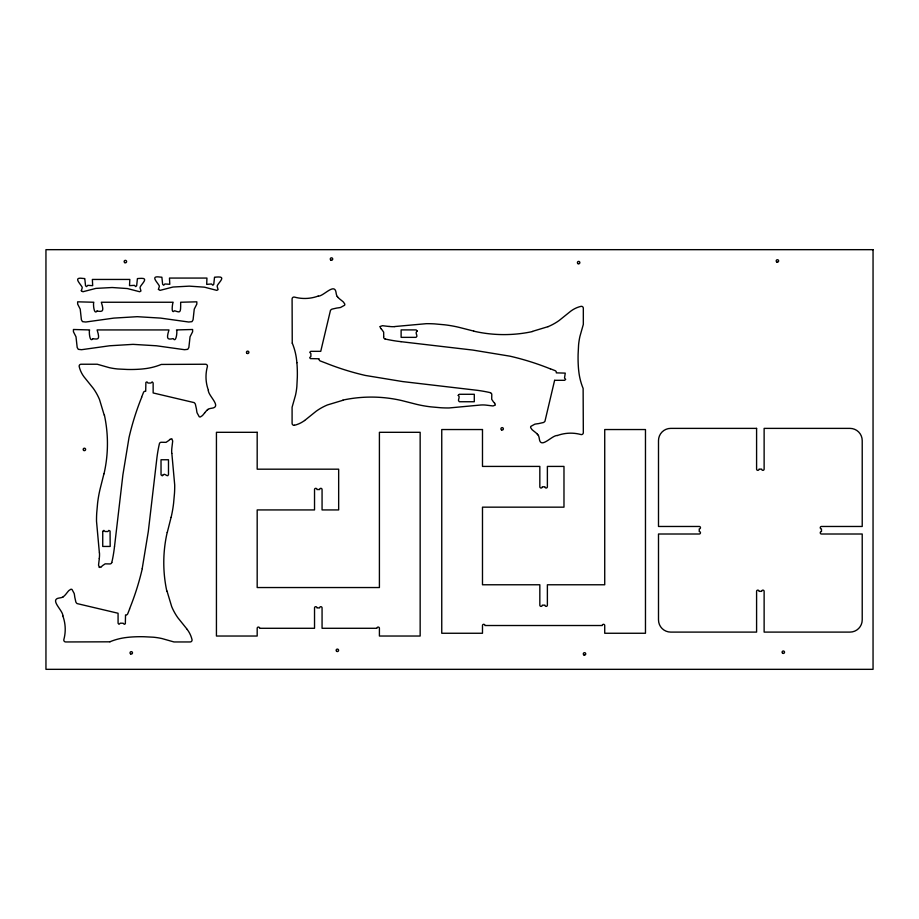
<?xml version="1.0" encoding="UTF-8"?>
<svg xmlns="http://www.w3.org/2000/svg" width="919" height="919" viewBox="0 0 919 919"><rect width="100%" height="100%" fill="white"/><g stroke="black" fill="none" stroke-linecap="round" stroke-linejoin="round"><path stroke-width="1.38" d="M99.321 558.499L98.62 564.381A32.36 32.36 0 0 0 98.54 565.185L99.367 567.368M114.519 546.552L122.916 474.698L129.016 437.582A269.462 269.462 0 0 1 141.687 397.261M383.717 336.434L383.66 332.138L381.833 329.542A12.395 12.395 0 0 1 380.834 328.542M383.683 336.802L383.637 337.147A1.907 1.907 0 0 0 385.107 338.927M380.202 326.532L382.384 325.705A32.36 32.36 0 0 1 383.189 325.786L389.07 326.486M142.204 568.62L148.304 531.504L156.701 459.649A138.803 138.803 0 0 1 159.401 443.728A1.907 1.907 0 0 1 161.239 442.269L166.052 442.338L168.843 440.465A12.395 12.395 0 0 1 169.843 439.466M554.616 380.317L544.944 421.316A5.525 5.525 0 0 1 543.428 422.522L538.465 423.625A42.435 42.435 0 0 0 534.847 424.176L530.814 426.393A1.884 1.884 0 0 0 530.677 427.634L531.986 429.575A25.606 25.606 0 0 0 533.537 430.896L534.674 431.804A26.41 26.41 0 0 1 537.339 434.147M103.939 473.767L100.137 488.851A123.1 123.1 0 0 0 97.609 503.038L96.725 512.997A118.792 118.792 0 0 0 96.518 521.257L99.378 552.847M167.281 532.434L171.083 517.34M141.595 397.226L143.49 392.436A1.907 1.907 0 0 1 145.696 391.276L145.88 382.407L146.937 381.89L147.982 383.039L150.854 383.039L152.209 381.902L153.14 382.936L153.151 392.953L194.15 402.614A5.525 5.525 0 0 1 195.356 404.13L196.459 409.093A42.435 42.435 0 0 0 197.022 412.723L199.228 416.755A1.884 1.884 0 0 0 200.468 416.893L202.41 415.583A25.606 25.606 0 0 0 203.731 414.032L204.638 412.895M129.625 608.975L127.73 613.766A1.907 1.907 0 0 1 125.524 614.926L125.34 623.794L124.272 624.311L123.238 623.266L120.366 623.162L119.01 624.288L118.08 623.266L118.069 613.249L77.07 603.576A5.525 5.525 0 0 1 75.863 602.06L74.761 597.109A42.435 42.435 0 0 0 74.198 593.479L71.992 589.447A1.884 1.884 0 0 0 70.752 589.309L68.81 590.618A25.606 25.606 0 0 0 67.489 592.169L66.582 593.306A26.41 26.41 0 0 1 64.238 595.971L63.181 596.741M207.016 410.253L208.027 409.46M304.626 420.523L316.251 411.161A56.587 56.587 0 0 1 327.394 404.957L342.971 400.27M548.023 326.67L532.457 331.368M318.215 296.171C323.729 296.24 334.757 282.167 336.09 292.782A12.326 12.326 0 0 0 337.147 296.515M557.201 435.48C551.699 435.411 540.671 449.471 539.327 438.857A12.326 12.326 0 0 0 538.27 435.124M109.935 641.818L65.697 641.956A1.907 1.907 0 0 1 63.859 639.521A38.805 38.805 0 0 0 62.814 615.879M394.722 326.544L426.313 323.683A118.792 118.792 0 0 1 434.572 323.89L444.52 324.786A123.1 123.1 0 0 1 458.719 327.267L473.802 331.104M554.674 380.317L564.634 380.305L565.656 379.375L564.53 378.019L565.254 373.114L556.294 372.861A1.907 1.907 0 0 0 555.133 370.656L550.332 368.76M401.017 341.684L472.871 350.082L509.988 356.181A269.462 269.462 0 0 1 550.297 368.852M537.316 434.182L538.109 435.192M338.112 297.457L337.319 296.446M187.258 629.435L177.895 617.798A56.587 56.587 0 0 1 171.704 606.655L167.017 591.089M208.314 390.368C208.245 395.871 222.306 406.899 211.692 408.243A12.326 12.326 0 0 0 207.958 409.288M62.906 615.833C62.974 610.331 48.914 599.303 59.528 597.959A12.326 12.326 0 0 0 63.262 596.902M104.203 415.112L99.516 399.547A56.587 56.587 0 0 0 93.324 388.404L83.962 376.767A27.478 27.478 0 0 1 79.195 366.566A1.907 1.907 0 0 1 81.102 364.234L97.242 364.234L109.246 367.646A68.948 68.948 0 0 0 117.816 368.99L127.224 369.461A134.117 134.117 0 0 0 141.79 369.036L144.122 368.783A62.963 62.963 0 0 0 161.296 364.441L205.523 364.234A1.907 1.907 0 0 1 207.361 366.67A38.805 38.805 0 0 0 208.406 390.322M292.242 343.201L292.093 298.951A1.907 1.907 0 0 1 294.528 297.113A38.805 38.805 0 0 0 318.181 296.067M171.842 453.354L174.702 484.945A118.792 118.792 0 0 1 174.495 493.204L173.599 503.164A123.1 123.1 0 0 1 171.118 517.351M296.871 362.683L296.642 360.363A62.963 62.963 0 0 0 292.299 343.178M114.496 546.541A138.803 138.803 0 0 1 111.819 562.474M111.762 562.462A1.907 1.907 0 0 1 109.981 563.933L105.157 563.852L102.377 565.736A12.395 12.395 0 0 1 101.377 566.736M101.331 566.678A2.906 2.906 0 0 1 99.367 567.414M99.47 552.836A28.776 28.776 0 0 1 99.263 558.488M104.398 415.066A135.265 135.265 0 0 1 104.019 473.79M204.65 412.907A26.41 26.41 0 0 1 206.982 410.23M490.332 392.654A138.803 138.803 0 0 0 474.399 389.978L402.556 381.557L365.429 375.457A269.462 269.462 0 0 1 325.119 362.798L320.294 360.983A1.907 1.907 0 0 1 319.134 358.789L310.266 358.594L309.749 357.537L310.886 356.492L310.886 353.62L309.76 352.264L310.783 351.334L320.742 351.334L330.472 310.335A5.525 5.525 0 0 1 331.989 309.129L336.951 308.014A42.435 42.435 0 0 0 340.57 307.463L344.602 305.246A1.884 1.884 0 0 0 344.751 304.005L343.442 302.064A25.606 25.606 0 0 0 341.891 300.754L340.754 299.847A26.41 26.41 0 0 1 338.077 297.492M490.321 392.712A1.907 1.907 0 0 1 491.78 394.492L491.711 399.317L493.595 402.097A12.395 12.395 0 0 1 494.594 403.096M494.537 403.154A2.906 2.906 0 0 1 495.272 405.118L493.032 405.945A32.36 32.36 0 0 1 492.239 405.865L486.346 405.153A28.776 28.776 0 0 0 480.694 405.015L449.104 407.956A118.792 118.792 0 0 1 440.844 407.749L430.896 406.864A123.1 123.1 0 0 1 416.709 404.371L401.626 400.535A135.265 135.265 0 0 0 342.925 400.087M304.603 420.488A27.478 27.478 0 0 1 294.425 425.279M294.425 425.244A1.907 1.907 0 0 1 292.093 423.383L292.093 407.232L295.504 395.227A68.948 68.948 0 0 0 296.848 386.658L297.319 377.249A134.117 134.117 0 0 0 296.894 362.683M401.017 341.661A138.803 138.803 0 0 1 385.084 338.985M380.891 328.497A2.906 2.906 0 0 1 380.156 326.521M394.722 326.636A28.776 28.776 0 0 1 389.082 326.429M532.503 331.564A135.265 135.265 0 0 1 473.779 331.185M548.023 326.682A56.587 56.587 0 0 0 559.166 320.49L570.802 311.127A27.478 27.478 0 0 1 580.992 306.36A1.907 1.907 0 0 1 583.324 308.267L583.324 324.407L579.923 336.411A68.948 68.948 0 0 0 578.579 344.981L578.108 354.389A134.117 134.117 0 0 0 578.522 368.956L578.775 371.287A62.963 62.963 0 0 0 583.128 388.461L583.324 432.688A1.907 1.907 0 0 1 580.888 434.526A38.805 38.805 0 0 0 557.236 435.572M142.284 568.643A269.462 269.462 0 0 1 129.533 608.941M169.889 439.523A2.906 2.906 0 0 1 171.853 438.788L172.68 441.017A32.36 32.36 0 0 1 172.6 441.821L171.899 447.702A28.776 28.776 0 0 0 171.75 453.354M166.821 591.135A135.265 135.265 0 0 1 167.201 532.411M187.223 629.458A27.478 27.478 0 0 1 192.025 639.624A1.907 1.907 0 0 1 190.118 641.956L173.978 641.956L161.974 638.556A68.948 68.948 0 0 0 153.404 637.212L143.996 636.741A134.117 134.117 0 0 0 129.43 637.166L127.098 637.418A62.963 62.963 0 0 0 109.924 641.761M81.32 290.749L82.905 291.748L95.886 288.394L112.164 287.521L127.339 288.543L139.699 291.748L140.963 290.978L140.125 288.072A2.814 2.814 0 0 1 140.147 287.142C141.193 284.27 148.867 278.112 141.469 278.342A56.656 56.656 0 0 0 139.86 278.411L139.217 278.446A41.366 41.366 0 0 0 137.413 278.606L136.667 285.694L135.736 286.602L134.392 285.349L129.51 285.66L129.832 279.445L92.359 279.445L92.681 285.66L87.787 285.349L86.558 286.613L85.547 285.798L84.778 278.595A41.734 41.734 0 0 0 83.043 278.446C72.831 276.849 79.827 283.075 82.136 287.142A2.814 2.814 0 0 1 82.159 288.072L81.32 290.749M158.424 289.382L160.021 290.37L172.99 287.027L189.268 286.142L204.443 287.165L216.804 290.381L218.079 289.611L217.24 286.694A2.814 2.814 0 0 1 217.252 285.775C218.308 282.903 225.982 276.734 218.573 276.975A56.656 56.656 0 0 0 216.976 277.033L216.321 277.078A41.366 41.366 0 0 0 214.518 277.228L213.771 284.316L212.852 285.235L211.508 283.982L206.706 284.373L206.936 278.066L169.475 278.066L169.785 284.281L164.903 283.982L163.674 285.246L162.64 284.316L161.882 277.228A41.734 41.734 0 0 0 160.147 277.078C149.946 275.482 156.942 281.708 159.24 285.775A2.814 2.814 0 0 1 159.263 286.694L158.424 289.382M92.842 338.709C89.602 343.373 88.81 330.587 89.614 329.932L73.428 329.496L73.44 331.759L76.001 336.791L77.185 347.474L78.287 349.335L81.538 349.702L109.637 345.774L133.025 344.361L156.414 345.774L184.512 349.702L187.763 349.335L188.866 347.474L190.049 336.791L192.611 331.759L192.622 329.496L176.459 329.932C177.585 330.645 176.172 343.568 173.232 338.606C167.419 339.823 166.144 339.203 168.958 329.932L97.115 329.932C100.182 339.72 98.402 339.467 92.842 338.709M97.058 311.036C93.864 315.676 92.957 302.925 93.83 302.248L77.644 301.823L77.655 304.086L80.217 309.117L81.4 319.801L82.492 321.65L85.743 322.018L113.853 318.1L137.241 316.687L160.63 318.1L188.728 322.018L191.979 321.65L193.07 319.801L194.254 309.117L196.827 304.086L196.827 301.823L180.664 302.248C180.744 313.126 180.606 312.816 174.587 310.737C170.475 315.183 172.795 301.558 173.174 302.248L101.331 302.248C104.318 311.713 102.675 311.955 97.058 311.036M102.744 531.423L102.733 546.449L110.188 546.449L110.062 531.01L108.833 530.401L107.902 531.527L105.03 531.527L103.881 530.389L102.744 531.423M163.318 474.663L162.272 475.812L161.043 474.882L161.02 459.753L168.487 459.753L168.487 474.663C167.614 477.765 165.006 472.94 163.318 474.663M417.18 331.047C414.205 332.988 418.719 335.883 416.031 337.353L401.121 337.353L401.121 329.898L416.135 329.91L417.18 331.047M458.248 395.331C460.821 397.387 456.777 400.27 459.385 401.741L474.296 401.741L474.296 394.285L459.282 394.285L458.248 395.331M873.05 249.669L45.95 249.669L45.95 669.331L873.05 669.331L873.05 249.669M756.59 428.38L670.721 428.38A12.223 12.223 0 0 0 658.498 440.603L658.498 526.472L699.244 526.472A1.218 1.218 0 0 1 700.462 527.69A1.218 1.218 0 0 1 699.244 528.919L699.244 531.561A1.218 1.218 0 0 1 700.462 532.79A1.218 1.218 0 0 1 699.244 534.008L658.498 534.008L658.498 619.877A12.223 12.223 0 0 0 670.721 632.1L756.59 632.1L756.59 591.354A1.218 1.218 0 0 1 757.807 590.136A1.218 1.218 0 0 1 759.037 591.354L761.679 591.354A1.218 1.218 0 0 1 762.908 590.136A1.218 1.218 0 0 1 764.126 591.354L764.126 632.1L849.995 632.1A12.223 12.223 0 0 0 862.217 619.877L862.217 534.008L821.471 534.008A1.218 1.218 0 0 1 820.253 532.79A1.218 1.218 0 0 1 821.471 531.561L821.471 528.919A1.218 1.218 0 0 1 820.253 527.69A1.218 1.218 0 0 1 821.471 526.472L862.217 526.472L862.217 440.603A12.223 12.223 0 0 0 849.995 428.38L764.126 428.38L764.126 469.127A1.218 1.218 0 0 1 762.908 470.344A1.218 1.218 0 0 1 761.679 469.127L759.037 469.127A1.218 1.218 0 0 1 757.807 470.344A1.218 1.218 0 0 1 756.59 469.127L756.59 428.38M482.486 429.541L441.752 429.541L441.752 633.26L482.486 633.26L482.486 625.517A1.218 1.218 0 0 1 483.716 624.3A1.218 1.218 0 0 1 484.933 625.517L602.278 625.517A1.218 1.218 0 0 1 603.496 624.3A1.218 1.218 0 0 1 604.725 625.517L604.725 633.26L645.471 633.26L645.471 429.541L604.725 429.541L604.725 584.771L547.379 584.771L547.379 605.15A1.218 1.218 0 0 1 546.15 606.368A1.218 1.218 0 0 1 544.933 605.15L542.279 605.15A1.218 1.218 0 0 1 541.061 606.368A1.218 1.218 0 0 1 539.832 605.15L539.832 584.771L482.486 584.771L482.486 507.162L563.979 507.162L563.979 466.415L547.379 466.415L547.379 486.783A1.218 1.218 0 0 1 546.15 488.012A1.218 1.218 0 0 1 544.933 486.783L542.279 486.783A1.218 1.218 0 0 1 541.061 488.012A1.218 1.218 0 0 1 539.832 486.783L539.832 466.415L482.486 466.415L482.486 429.541M257.182 432.309L216.436 432.309L216.436 636.028L257.182 636.028L257.182 628.286A1.218 1.218 0 0 1 258.4 627.068A1.218 1.218 0 0 1 259.629 628.286L314.528 628.286L314.528 607.918A1.218 1.218 0 0 1 315.745 606.689A1.218 1.218 0 0 1 316.975 607.918L319.617 607.918A1.218 1.218 0 0 1 320.846 606.689A1.218 1.218 0 0 1 322.064 607.918L322.064 628.286L376.962 628.286A1.218 1.218 0 0 1 378.191 627.068A1.218 1.218 0 0 1 379.409 628.286L379.409 636.028L420.155 636.028L420.155 432.309L379.409 432.309L379.409 587.54L257.182 587.54L257.182 509.93L314.528 509.93L314.528 489.551A1.218 1.218 0 0 1 315.745 488.334A1.218 1.218 0 0 1 316.975 489.551L319.617 489.551A1.218 1.218 0 0 1 320.846 488.334A1.218 1.218 0 0 1 322.064 489.551L322.064 509.93L338.663 509.93L338.663 469.184L257.182 469.184L257.182 432.309M83.709 450.436A1.218 1.218 0 0 0 85.616 449.517A1.218 1.218 0 0 0 83.859 448.334A1.218 1.218 0 0 0 83.709 450.436M501.533 429.897A1.218 1.218 0 0 0 503.371 428.84A1.218 1.218 0 0 0 501.533 427.783A1.218 1.218 0 0 0 501.533 429.897M583.91 654.948A1.218 1.218 0 0 0 585.736 653.891A1.218 1.218 0 0 0 583.91 652.835A1.218 1.218 0 0 0 583.91 654.948M782.689 653.271A1.218 1.218 0 0 0 784.527 652.214A1.218 1.218 0 0 0 782.689 651.157A1.218 1.218 0 0 0 782.689 653.271M336.756 651.376A1.218 1.218 0 0 0 338.594 650.319A1.218 1.218 0 0 0 336.756 649.262A1.218 1.218 0 0 0 336.756 651.376M130.578 653.869A1.218 1.218 0 0 0 132.485 652.938A1.218 1.218 0 0 0 130.728 651.755A1.218 1.218 0 0 0 130.578 653.869M578.028 263.673A1.218 1.218 0 0 0 579.855 262.616A1.218 1.218 0 0 0 578.028 261.559A1.218 1.218 0 0 0 578.028 263.673M776.808 261.995A1.218 1.218 0 0 0 778.634 260.939A1.218 1.218 0 0 0 776.808 259.882A1.218 1.218 0 0 0 776.808 261.995M330.874 260.1A1.218 1.218 0 0 0 332.712 259.043A1.218 1.218 0 0 0 330.874 257.986A1.218 1.218 0 0 0 330.874 260.1M124.766 262.639A1.218 1.218 0 0 0 126.604 261.57A1.218 1.218 0 0 0 124.766 260.514A1.218 1.218 0 0 0 124.766 262.639M247.062 353.401A1.218 1.218 0 0 0 248.888 352.345A1.218 1.218 0 0 0 247.062 351.288A1.218 1.218 0 0 0 247.062 353.401"/></g></svg>
